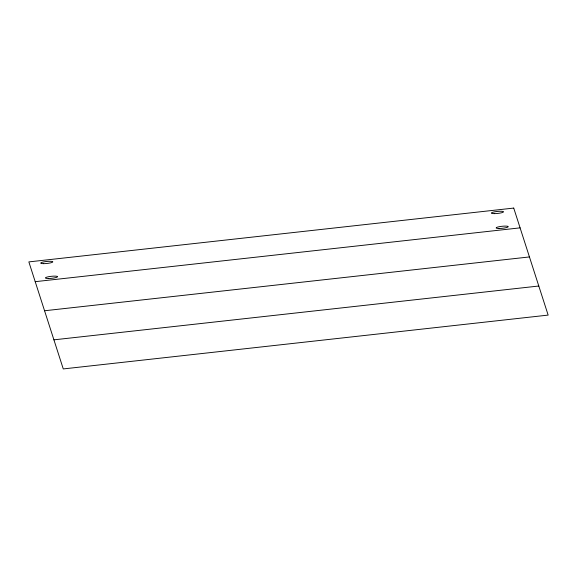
<?xml version="1.0" encoding="UTF-8"?>
<svg xmlns="http://www.w3.org/2000/svg" width="577" height="577" viewBox="0 0 577 577"><rect width="100%" height="100%" fill="white"/><g stroke="black" fill="none" stroke-linecap="round" stroke-linejoin="round"><path stroke-width="0.87" d="M35.211 281.677L520.093 227.857M44.566 310.758L529.448 256.938M53.913 339.839L538.795 286.019M513.732 208.073L28.85 261.9L63.268 368.927L548.15 315.1L513.732 208.073M494.309 213.641A6.102 1.017 -6 0 0 503.512 211.846A6.102 1.017 -6 0 0 494.503 211.846A6.102 1.017 -6 0 0 494.309 213.641M499.076 228.485A6.102 1.017 -6 0 0 508.279 226.682A6.102 1.017 -6 0 0 499.278 226.689A6.102 1.017 -6 0 0 499.076 228.485M48.367 278.511A6.102 1.017 -6 0 0 57.57 276.715A6.102 1.017 -6 0 0 48.569 276.715A6.102 1.017 -6 0 0 48.367 278.511M43.6 263.667A6.102 1.017 -6 0 0 52.803 261.871A6.102 1.017 -6 0 0 43.794 261.879A6.102 1.017 -6 0 0 43.6 263.667"/></g></svg>
